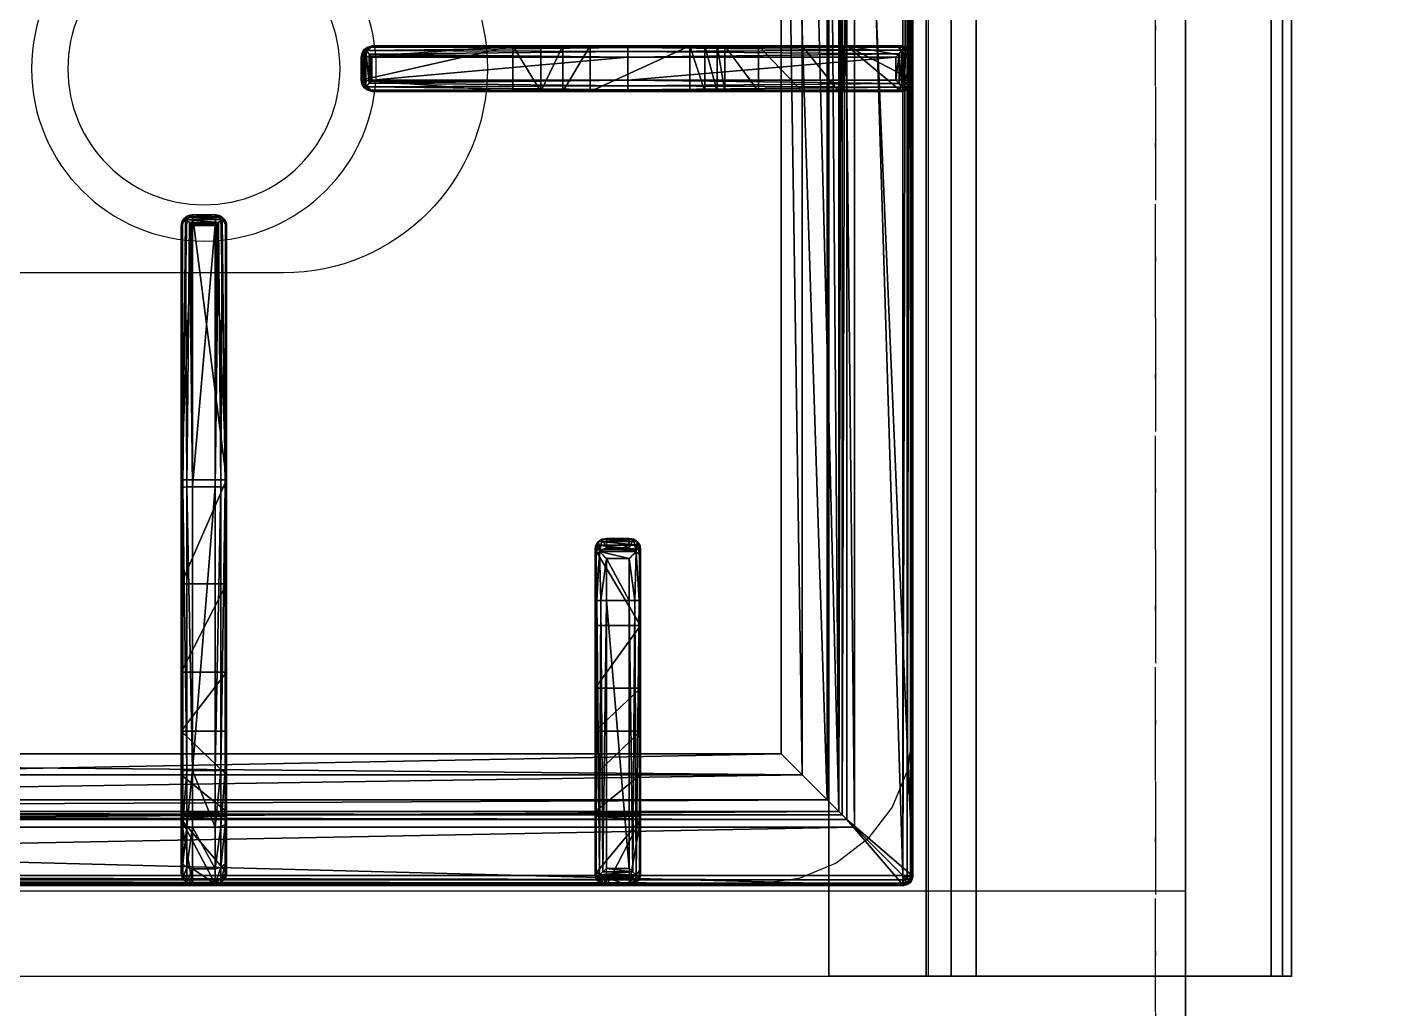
# Model space of a CAD drawing. Header units: millimetres. Extents: x 38967 to 51721, y 49836 to 53207.
# Drawn here: x 41778.26 to 41808.09, y 52496.12 to 52517.76 of the extents above; entities that cross this region are included whole.
import ezdxf

# ---------------------------------------------------------------- set-up
doc = ezdxf.new("R2010")
doc.units = ezdxf.units.MM
doc.header["$LTSCALE"] = 5
doc.linetypes.add('TRATTO-PUNTO', pattern=[1, 0.5, -0.25, 0, -0.25])
for name, color, linetype in [('200-EquipBlack-3d', 250, 'Continuous'), ('200-EquipBorder-2d', 9, 'Continuous'), ('200-EquipID-2d', 7, 'Continuous'), ('200-EquipInternal-2d', 252, 'Continuous'), ('200-EquipSteel-3d', 9, 'Continuous')]:
    doc.layers.add(name, color=color, linetype=linetype)
doc.layers.add('200-InsPoint-3D', color=3, linetype='Continuous', plot=False)

# ---------------------------------------------------------------- blocks, each defined once
blk = doc.blocks.new('ELECTROLUX-MC7-BODY1200X250')
at = {"layer": '200-EquipBorder-2d'}
for p, q in [((0, 0), (1200, 0)), ((0, -655), (0, 0))]:
    blk.add_line(p, q, dxfattribs=at)
at = {"layer": '200-EquipInternal-2d'}
blk.add_line((0, -80), (1200, -80), dxfattribs=at)
at = {"layer": '200-EquipSteel-3d'}
for points, invisible_edges in [([(0, -0.34, 912.22), (0, 0, 910.5), (1200, 0, 910.5), (1200, -0.34, 912.22)], 8), ([(0, 0, 902.7), (0, -0.13, 901.81), (1200, -0.13, 901.81), (1200, 0, 902.7)], 2), ([(0, -0.13, 901.81), (0, -0.54, 901.01), (1200, -0.54, 901.01), (1200, -0.13, 901.81)], 10), ([(0, -1.32, 913.68), (0, -0.34, 912.22), (1200, -0.34, 912.22), (1200, -1.32, 913.68)], 10), ([(0, -0.54, 901.01), (0, -1.19, 900.39), (1200, -1.19, 900.39), (1200, -0.54, 901.01)], 10), ([(0, -1.19, 900.39), (0, -2, 900), (1200, -2, 900), (1200, -1.19, 900.39)], 8), ([(0, -2.78, 914.66), (0, -1.32, 913.68), (1200, -1.32, 913.68), (1200, -2.78, 914.66)], 10), ([(0, -655, 650), (0, -655, 900), (0, -2, 900), (0, -102, 724)], 12), ([(0, -2, 900), (0, -2, 724), (0, -102, 724)], 8), ([(0, -4.5, 915), (0, -2.78, 914.66), (1200, -2.78, 914.66), (1200, -4.5, 915)], 2), ([(0, -71.6, 914.58), (0, -69.5, 915), (1200, -69.5, 915), (1200, -71.6, 914.58)], 8), ([(0, -73.39, 913.39), (0, -71.6, 914.58), (1200, -71.6, 914.58), (1200, -73.39, 913.39)], 10), ([(0, -74.58, 911.6), (0, -73.39, 913.39), (1200, -73.39, 913.39), (1200, -74.58, 911.6)], 10), ([(0, -75, 909.5), (0, -74.58, 911.6), (1200, -74.58, 911.6), (1200, -75, 909.5)], 2), ([(0, -75.45, 903.59), (0, -75, 905.7), (1200, -75, 905.7), (1200, -75.45, 903.59)], 8), ([(0, -76.64, 901.78), (0, -75.45, 903.59), (1200, -75.45, 903.59), (1200, -76.64, 901.78)], 10), ([(0, -78.4, 900.53), (0, -76.64, 901.78), (1200, -76.64, 901.78), (1200, -78.4, 900.53)], 10), ([(0, -80.5, 900), (0, -78.4, 900.53), (1200, -78.4, 900.53), (1200, -80.5, 900)], 2), ([(0, -102, 724), (0, -655, 650), (0, -102, 650)], 1)]:
    blk.add_3dface(points, dxfattribs=dict(at, invisible_edges=invisible_edges))
for points in [[(0, 0, 910.5), (0, 0, 902.7), (1200, 0, 902.7), (1200, 0, 910.5)], [(0, -2, 724), (0, -2, 900), (1200, -2, 900), (1200, -2, 724)], [(0, -102, 724), (0, -2, 724), (1200, -2, 724), (1200, -102, 724)], [(0, -69.5, 915), (0, -4.5, 915), (1200, -4.5, 915), (1200, -69.5, 915)], [(0, -75, 905.7), (0, -75, 909.5), (1200, -75, 909.5), (1200, -75, 905.7)], [(0, -655, 650), (0, -102, 650), (1200, -102, 650), (1200, -655, 650)], [(0, -102, 650), (1200, -102, 650), (1200, -102, 724), (0, -102, 724)]]:
    blk.add_3dface(points, dxfattribs=at)
at = {"layer": '200-InsPoint-3D'}
blk.add_point((0, 0), dxfattribs=at)
blk = doc.blocks.new('ELECTROLUX-MC-BURNER6')
at = {"layer": '200-EquipInternal-2d'}
for radius in [38, 30]:
    blk.add_circle((0, 0), radius, dxfattribs=at)
blk = doc.blocks.new('ELECTROLUX-MC7-TOPFYERBRURNERS6')
at = {"layer": '200-EquipInternal-2d'}
for p, q in [((378, -83.5), (22, -83.5)), ((197.5, -83.5), (202.5, -83.5)), ((197.5, -83.5), (202.5, -83.5)), ((20, -651.5), (20, -85.5)), ((195, -146.26), (195, -85.97)), ((197.5, -85.5), (202.5, -85.5)), ((197.5, -85.5), (197.5, -146.31)), ((202.5, -146.31), (202.5, -85.5)), ((205, -85.97), (205, -146.26)), ((20, -151), (20, -146)), ((20, -151), (20, -146)), ((22, -151), (22, -146)), ((82.81, -146), (22, -146)), ((22.47, -143.5), (82.76, -143.5)), ((82.76, -143.5), (91.91, -143.5)), ((82.81, -151), (82.81, -146)), ((92.02, -146), (82.81, -146)), ((94.04, -143.5), (91.91, -143.5)), ((92.02, -146), (92.02, -151)), ((94.37, -146), (96.48, -146)), ((94.37, -151), (94.37, -146)), ((96.48, -146), (96.48, -151)), ((195, -202.14), (195, -146.26)), ((197.5, -146.31), (202.5, -146.31)), ((197.5, -146.31), (197.5, -202.71)), ((202.5, -202.71), (202.5, -146.31)), ((205, -146.26), (205, -202.14)), ((22, -151), (82.81, -151)), ((82.81, -151), (92.02, -151)), ((96.48, -151), (94.37, -151)), ((82.76, -153.5), (22.47, -153.5)), ((91.91, -153.5), (82.76, -153.5)), ((91.91, -153.5), (94.04, -153.5)), ((195, -202.56), (195, -202.14)), ((197.5, -202.71), (202.5, -202.71)), ((205, -202.14), (205, -202.56)), ((197.5, -204.61), (202.5, -204.61)), ((197.5, -204.61), (197.5, -205.06)), ((197.5, -205.06), (202.5, -205.06)), ((202.5, -205.06), (202.5, -204.61)), ((45.31, -234.75), (22.81, -234.75)), ((45.31, -237.25), (45.31, -234.75)), ((107.76, -234.75), (45.31, -234.75)), ((164.89, -234.75), (107.76, -234.75)), ((165.31, -234.75), (164.89, -234.75)), ((20.31, -237.25), (20.31, -242.25)), ((20.31, -237.25), (45.31, -237.25)), ((45.31, -237.25), (45.31, -242.25)), ((45.31, -237.25), (107.81, -237.25)), ((107.81, -237.25), (107.81, -242.25)), ((107.81, -237.25), (165.46, -237.25)), ((165.46, -237.25), (165.46, -242.25)), ((167.27, -236.66), (167.27, -242.84)), ((167.36, -237.25), (167.36, -242.25)), ((167.36, -237.25), (167.81, -237.25)), ((167.81, -237.25), (167.81, -242.25)), ((45.31, -242.25), (20.31, -242.25)), ((45.31, -244.75), (45.31, -242.25)), ((107.81, -242.25), (45.31, -242.25)), ((165.46, -242.25), (107.81, -242.25)), ((167.81, -242.25), (167.36, -242.25)), ((22.81, -244.75), (45.31, -244.75)), ((45.31, -244.75), (107.76, -244.75)), ((107.76, -244.75), (164.89, -244.75)), ((164.89, -244.75), (165.31, -244.75))]:
    blk.add_line(p, q, dxfattribs=at)
blk.add_lwpolyline([(48.98, -112.48), (351.02, -112.48), (351.02, -624.52), (48.98, -624.52)], close=True, dxfattribs=at)
blk.add_lwpolyline([(245, -353.5), (245, -222.25, 1), (155, -222.25), (155, -353.5)], format="xyb", dxfattribs=at)
for centre, radius, start, end in [((22, -85.5), 2, 90, 180), ((22.81, -237.25), 2.5, 90, 180), ((22.81, -242.25), 2.5, 180, 270)]:
    blk.add_arc(centre, radius, start, end, dxfattribs=at)
for centre, major_axis, ratio, start_param, end_param in [((197.5, -85.97), (-2.5, 0), 0.948965, -0.895145, 0), ((202.5, -85.97), (2.5, 0), 0.948965, 0, 0.895145), ((22.47, -146), (0, 2.5), 0.948965, 0, 0.895145), ((82.76, -146), (0, 2.5), 0.02182, 4.712389, 6.283185), ((91.91, -146), (0, 2.5), 0.84544, -0.894481, 0), ((91.91, -146), (2.5, 2.5), 0.02182, 4.734206, 5.410521), ((91.91, -146), (-1.92, 1.92), 0.8391, 4.014257, 4.690572), ((197.5, -146.26), (-2.5, 0), 0.02182, 0, 1.570796), ((202.5, -146.26), (2.5, 0), 0.02182, 4.712389, 6.283185), ((82.76, -151), (0, 2.5), 0.02182, 3.141593, 4.712389), ((91.91, -151), (-2.5, 2.5), 0.02182, 4.014257, 4.690572), ((91.91, -151), (1.92, 1.92), 0.8391, 4.734206, 5.410521), ((22.47, -151), (0, 2.5), 0.948965, 2.246448, 3.141593), ((91.91, -151), (0, 2.5), 0.84544, 3.141593, 4.036074), ((197.5, -202.14), (-2.5, 0), 0.951091, 0, 0.914364), ((197.5, -202.56), (0, 2.5), 0.99863, 1.570796, 3.141593), ((202.5, -202.56), (0, 2.5), 0.99863, 3.141593, 4.712389), ((202.5, -202.14), (2.5, 0), 0.951091, -0.914364, 0), ((107.76, -237.25), (0, 2.5), 0.02182, -1.570796, 0), ((164.89, -237.25), (0, 2.5), 0.951091, -0.914364, 0), ((165.31, -237.25), (2.5, 0), 0.99863, 0, 1.570796), ((163.89, -237.25), (-3.47, 0), 0.720185, 3.141593, 3.380139), ((107.76, -242.25), (0, 2.5), 0.02182, 3.141593, 4.712389), ((164.89, -242.25), (0, 2.5), 0.951091, 3.141593, 4.055957), ((165.31, -242.25), (2.5, 0), 0.99863, 4.712389, 6.283185), ((163.89, -242.25), (3.47, 0), 0.720185, -0.238546, 0)]:
    blk.add_ellipse(centre, major_axis=major_axis, ratio=ratio, start_param=start_param, end_param=end_param, dxfattribs=at)
for points, knots in [([(197.5, -83.5), (197.36, -83.51), (197.21, -83.53), (196.91, -83.59), (196.75, -83.64), (196.37, -83.81), (196.14, -83.95), (195.94, -84.12)], [0, 0, 0, 0, 0.576945, 0.576945, 1.153889, 1.153889, 2.068716, 2.068716, 2.068716, 2.068716]), ([(204.06, -84.12), (203.86, -83.95), (203.63, -83.81), (203.25, -83.64), (203.09, -83.59), (202.79, -83.53), (202.64, -83.51), (202.5, -83.5)], [11.861002, 11.861002, 11.861002, 11.861002, 12.775829, 12.775829, 13.352773, 13.352773, 13.929718, 13.929718, 13.929718, 13.929718]), ([(195.94, -84.12), (196.14, -84.29), (196.37, -84.49), (196.75, -84.83), (196.91, -84.97), (197.21, -85.24), (197.36, -85.37), (197.5, -85.5)], [11.858599, 11.858599, 11.858599, 11.858599, 12.773425, 12.773425, 13.35037, 13.35037, 13.927314, 13.927314, 13.927314, 13.927314]), ([(202.5, -85.5), (202.64, -85.37), (202.79, -85.24), (203.09, -84.97), (203.25, -84.83), (203.63, -84.49), (203.86, -84.29), (204.06, -84.12)], [0, 0, 0, 0, 0.576945, 0.576945, 1.153889, 1.153889, 2.068716, 2.068716, 2.068716, 2.068716]), ([(20.62, -144.44), (20.45, -144.64), (20.31, -144.87), (20.14, -145.25), (20.09, -145.41), (20.03, -145.71), (20.01, -145.86), (20, -146)], [11.858599, 11.858599, 11.858599, 11.858599, 12.773425, 12.773425, 13.35037, 13.35037, 13.927314, 13.927314, 13.927314, 13.927314]), ([(22, -146), (21.87, -145.86), (21.74, -145.71), (21.47, -145.41), (21.33, -145.25), (20.99, -144.87), (20.79, -144.64), (20.62, -144.44)], [0, 0, 0, 0, 0.576945, 0.576945, 1.153889, 1.153889, 2.068716, 2.068716, 2.068716, 2.068716]), ([(96.48, -146), (96.48, -145.84), (96.46, -145.68), (96.4, -145.36), (96.35, -145.2), (96.23, -144.89), (96.15, -144.74), (95.97, -144.47), (95.87, -144.34), (95.65, -144.12), (95.53, -144.02), (95.26, -143.83), (95.12, -143.75), (94.82, -143.63), (94.66, -143.58), (94.35, -143.51), (94.19, -143.5), (94.04, -143.5)], [15.096253, 15.096253, 15.096253, 15.096253, 15.567018, 15.567018, 16.037783, 16.037783, 16.508548, 16.508548, 16.979314, 16.979314, 17.45135, 17.45135, 17.923386, 17.923386, 18.395422, 18.395422, 18.867458, 18.867458, 18.867458, 18.867458]), ([(20, -151), (20.01, -151.14), (20.03, -151.29), (20.09, -151.59), (20.14, -151.75), (20.31, -152.13), (20.45, -152.36), (20.62, -152.56)], [0, 0, 0, 0, 0.576945, 0.576945, 1.153889, 1.153889, 2.068716, 2.068716, 2.068716, 2.068716]), ([(20.62, -152.56), (20.79, -152.36), (20.99, -152.13), (21.33, -151.75), (21.47, -151.59), (21.74, -151.29), (21.87, -151.14), (22, -151)], [11.858599, 11.858599, 11.858599, 11.858599, 12.773425, 12.773425, 13.35037, 13.35037, 13.927314, 13.927314, 13.927314, 13.927314]), ([(94.04, -153.5), (94.19, -153.5), (94.35, -153.49), (94.66, -153.42), (94.82, -153.37), (95.12, -153.25), (95.26, -153.17), (95.53, -152.98), (95.65, -152.88), (95.87, -152.66), (95.97, -152.53), (96.15, -152.26), (96.23, -152.11), (96.35, -151.8), (96.4, -151.64), (96.46, -151.32), (96.48, -151.16), (96.48, -151)], [3.776921, 3.776921, 3.776921, 3.776921, 4.248957, 4.248957, 4.720993, 4.720993, 5.193029, 5.193029, 5.665065, 5.665065, 6.135831, 6.135831, 6.606596, 6.606596, 7.077361, 7.077361, 7.548126, 7.548126, 7.548126, 7.548126]), ([(197.5, -202.71), (197.5, -202.71), (197.5, -202.71), (197.5, -202.71), (197.5, -202.71), (197.5, -202.71), (197.5, -202.71), (197.49, -202.71), (197.49, -202.71), (197.49, -202.71), (197.49, -202.72), (197.48, -202.72), (197.48, -202.73), (197.46, -202.74), (197.45, -202.75), (197.43, -202.77), (197.41, -202.79), (197.34, -202.84), (197.3, -202.88), (197.16, -203.01), (197.06, -203.1), (196.85, -203.28), (196.74, -203.38), (196.52, -203.57), (196.41, -203.66), (196.19, -203.84), (196.08, -203.94), (195.97, -204.03)], [8.18747, 8.18747, 8.18747, 8.18747, 8.189233, 8.189233, 8.190997, 8.190997, 8.194524, 8.194524, 8.201577, 8.201577, 8.215685, 8.215685, 8.2439, 8.2439, 8.300331, 8.300331, 8.413192, 8.413192, 8.638915, 8.638915, 9.09036, 9.09036, 9.541804, 9.541804, 9.993249, 9.993249, 10.456684, 10.456684, 10.456684, 10.456684]), ([(204.03, -204.03), (203.92, -203.94), (203.81, -203.84), (203.59, -203.66), (203.48, -203.57), (203.26, -203.38), (203.15, -203.28), (202.94, -203.1), (202.84, -203.01), (202.7, -202.88), (202.66, -202.84), (202.59, -202.79), (202.57, -202.77), (202.55, -202.75), (202.54, -202.74), (202.52, -202.73), (202.52, -202.72), (202.51, -202.72), (202.51, -202.71), (202.51, -202.71), (202.51, -202.71), (202.5, -202.71), (202.5, -202.71), (202.5, -202.71), (202.5, -202.71), (202.5, -202.71), (202.5, -202.71), (202.5, -202.71)], [5.917739, 5.917739, 5.917739, 5.917739, 6.381174, 6.381174, 6.832619, 6.832619, 7.284064, 7.284064, 7.735508, 7.735508, 7.961231, 7.961231, 8.074092, 8.074092, 8.130523, 8.130523, 8.158738, 8.158738, 8.172846, 8.172846, 8.179899, 8.179899, 8.183426, 8.183426, 8.18519, 8.18519, 8.186953, 8.186953, 8.186953, 8.186953]), ([(195.97, -204.03), (196.07, -204.1), (196.16, -204.17), (196.39, -204.31), (196.53, -204.38), (196.95, -204.54), (197.23, -204.6), (197.5, -204.61)], [11.918829, 11.918829, 11.918829, 11.918829, 12.327491, 12.327491, 12.861567, 12.861567, 13.929718, 13.929718, 13.929718, 13.929718]), ([(202.5, -204.61), (202.77, -204.6), (203.05, -204.54), (203.47, -204.38), (203.61, -204.31), (203.84, -204.17), (203.93, -204.1), (204.03, -204.03)], [0, 0, 0, 0, 1.068151, 1.068151, 1.602227, 1.602227, 2.010889, 2.010889, 2.010889, 2.010889]), ([(165.46, -237.25), (165.46, -237.25), (165.46, -237.25), (165.46, -237.25), (165.46, -237.25), (165.46, -237.25), (165.46, -237.25), (165.46, -237.24), (165.46, -237.24), (165.46, -237.24), (165.47, -237.24), (165.47, -237.23), (165.47, -237.23), (165.49, -237.21), (165.5, -237.2), (165.52, -237.18), (165.54, -237.16), (165.59, -237.09), (165.63, -237.05), (165.75, -236.91), (165.85, -236.81), (166.03, -236.6), (166.13, -236.49), (166.32, -236.27), (166.41, -236.16), (166.59, -235.94), (166.69, -235.83), (166.78, -235.72)], [8.18857, 8.18857, 8.18857, 8.18857, 8.190334, 8.190334, 8.192098, 8.192098, 8.195626, 8.195626, 8.202682, 8.202682, 8.216794, 8.216794, 8.245018, 8.245018, 8.301466, 8.301466, 8.414361, 8.414361, 8.640152, 8.640152, 9.091733, 9.091733, 9.543315, 9.543315, 9.994896, 9.994896, 10.458359, 10.458359, 10.458359, 10.458359]), ([(166.78, -235.72), (166.93, -235.92), (167.06, -236.13), (167.2, -236.45), (167.24, -236.56), (167.27, -236.66)], [11.917214, 11.917214, 11.917214, 11.917214, 12.775852, 12.775852, 13.165698, 13.165698, 13.165698, 13.165698]), ([(166.78, -243.78), (166.69, -243.67), (166.59, -243.56), (166.41, -243.34), (166.32, -243.23), (166.13, -243.01), (166.03, -242.9), (165.85, -242.69), (165.75, -242.59), (165.63, -242.45), (165.59, -242.4), (165.54, -242.34), (165.52, -242.32), (165.5, -242.3), (165.49, -242.29), (165.47, -242.27), (165.47, -242.27), (165.47, -242.26), (165.46, -242.26), (165.46, -242.26), (165.46, -242.26), (165.46, -242.25), (165.46, -242.25), (165.46, -242.25), (165.46, -242.25), (165.46, -242.25), (165.46, -242.25), (165.46, -242.25)], [5.918265, 5.918265, 5.918265, 5.918265, 6.381728, 6.381728, 6.833309, 6.833309, 7.284891, 7.284891, 7.736472, 7.736472, 7.962263, 7.962263, 8.075158, 8.075158, 8.131606, 8.131606, 8.15983, 8.15983, 8.173942, 8.173942, 8.180998, 8.180998, 8.184526, 8.184526, 8.18629, 8.18629, 8.188054, 8.188054, 8.188054, 8.188054]), ([(167.27, -242.84), (167.24, -242.94), (167.2, -243.04), (167.06, -243.37), (166.93, -243.58), (166.78, -243.78)], [0.764042, 0.764042, 0.764042, 0.764042, 1.153889, 1.153889, 2.012527, 2.012527, 2.012527, 2.012527])]:
    blk.add_open_spline(points, degree=3, knots=knots, dxfattribs=at)
at = {"layer": '200-EquipSteel-3d'}
for points, invisible_edges in [([(54.11, -83.5, 900), (45.37, -84.65, 900), (0, -80.5, 900)], 10), ([(45.37, -84.65, 900), (37.22, -88.02, 900), (0, -80.5, 900)], 10), ([(37.22, -88.02, 900), (30.23, -93.39, 900), (0, -80.5, 900)], 10), ([(30.23, -93.39, 900), (24.86, -100.38, 900), (0, -80.5, 900)], 10), ([(24.86, -100.38, 900), (21.49, -108.53, 900), (0, -80.5, 900)], 10), ([(21.49, -108.53, 900), (20.34, -117.26, 900), (0, -80.5, 900)], 10), ([(0, -80.5, 900), (20.34, -117.26, 900), (20.34, -619.74, 900), (0, -655, 900)], 5), ([(400, -80.5, 900), (345.89, -83.5, 900), (54.11, -83.5, 900), (0, -80.5, 900)], 5)]:
    blk.add_3dface(points, dxfattribs=dict(at, invisible_edges=invisible_edges))
at = {"layer": '200-EquipBlack-3d'}
mesh = blk.add_polyface(dxfattribs=at)
corners = [(379.78, -85.71, 904.1), (380, -85.5, 900), (379.52, -84.72, 904.14), (379.73, -84.5, 900), (378, -83.5, 900), (378.78, -83.98, 904.14), (379, -83.77, 900), (377.79, -83.72, 904.1), (379.48, -85.71, 905.06), (379.29, -84.85, 905), (378.65, -85.21, 905.73), (378.76, -85.71, 905.75), (378.65, -84.21, 905), (377.79, -84.02, 905.06), (378.29, -84.85, 905.73), (377.79, -84.74, 905.75), (377.79, -85.71, 906), (22.21, -85.71, 906), (22.21, -84.74, 905.75), (22.21, -84.02, 905.06), (22.21, -83.72, 904.1), (22, -83.5, 900), (365.45, -638.95, 900), (22, -653.5, 900), (34.55, -638.95, 900), (365.45, -98.05, 900), (380, -651.5, 900), (34.55, -98.05, 900), (20, -85.5, 900), (21, -83.77, 900), (379.73, -652.5, 900), (379, -653.23, 900), (378, -653.5, 900), (20, -651.5, 900), (20.27, -652.5, 900), (21, -653.23, 900), (20.27, -84.5, 900), (21.22, -83.98, 904.14), (20.48, -84.72, 904.14), (20.22, -85.71, 904.1), (21.35, -84.21, 905), (21.71, -84.85, 905.73), (20.71, -84.85, 905), (20.52, -85.71, 905.06), (21.35, -85.21, 905.73), (21.24, -85.71, 905.75), (22.21, -651.29, 906), (21.24, -651.29, 905.75), (20.52, -651.29, 905.06), (20.22, -651.29, 904.1), (20.48, -652.28, 904.14), (21.22, -653.02, 904.14), (22.21, -653.28, 904.1), (20.71, -652.15, 905), (21.35, -651.79, 905.73), (21.35, -652.79, 905), (22.21, -652.98, 905.06), (21.71, -652.15, 905.73), (22.21, -652.26, 905.75), (35.55, -637.95, 899.73), (35.55, -99.05, 899.73), (36.28, -99.78, 899), (36.28, -637.22, 899), (38.88, -634.62, 902.5), (38.88, -102.38, 902.5), (36.31, -637.19, 905.06), (36.31, -99.81, 905.06), (32.81, -96.31, 906), (32.81, -640.69, 906), (48.98, -624.52, 885), (48.98, -112.48, 885), (44.36, -107.86, 885), (44.36, -629.14, 885), (377.79, -653.28, 904.1), (377.79, -652.98, 905.06), (377.79, -651.29, 906), (377.79, -652.26, 905.75), (363.72, -637.22, 899), (364.45, -637.95, 899.73), (364.45, -99.05, 899.73), (363.72, -99.78, 899), (367.19, -640.69, 906), (367.19, -96.31, 906), (378.78, -653.02, 904.14), (379.52, -652.28, 904.14), (379.78, -651.29, 904.1), (378.65, -652.79, 905), (378.29, -652.15, 905.73), (379.29, -652.15, 905), (379.48, -651.29, 905.06), (378.65, -651.79, 905.73), (378.76, -651.29, 905.75), (361.12, -634.62, 902.5), (351.02, -624.52, 885), (363.69, -637.19, 905.06), (355.64, -629.14, 885), (355.64, -107.86, 885), (351.02, -112.48, 885), (361.12, -102.38, 902.5), (363.69, -99.81, 905.06)]
mesh.append_faces([[corners[k] for k in face] for face in [(16, 10, 14), (17, 41, 44), (46, 54, 57), (75, 87, 90)]])
mesh.append_faces([[corners[k] for k in face] for face in [(4, 5, 6), (8, 10, 11), (16, 11, 10), (15, 16, 14), (7, 19, 13), (13, 18, 15), (28, 38, 36), (19, 41, 18), (17, 18, 41), (45, 17, 44), (39, 48, 43), (43, 47, 45), (23, 51, 35), (48, 54, 47), (46, 47, 54), (58, 46, 57), (52, 74, 56), (76, 56, 74), (26, 84, 30), (74, 87, 76), (85, 88, 84), (88, 87, 86), (75, 76, 87), (91, 75, 90), (85, 8, 89), (11, 89, 8)]], dxfattribs={"vtx0": -1})
mesh.append_faces([[corners[k] for k in face] for face in [(16, 15, 17), (22, 23, 24), (25, 26, 22), (27, 21, 25), (21, 28, 29), (6, 1, 4), (4, 25, 21), (24, 28, 27), (35, 33, 23), (26, 25, 1), (23, 22, 32), (17, 45, 46), (75, 81, 46), (81, 16, 82), (46, 67, 17), (17, 82, 16), (93, 72, 69), (72, 93, 95), (70, 71, 97), (97, 95, 93)]], dxfattribs={"vtx0": -1, "vtx1": -1})
mesh.append_faces([[corners[k] for k in face] for face in [(21, 27, 28), (4, 1, 25), (26, 32, 22), (24, 23, 33)]], dxfattribs={"vtx0": -1, "vtx1": -1, "vtx2": -1})
mesh.append_faces([[corners[k] for k in face] for face in [(17, 15, 18), (24, 33, 28), (46, 45, 47), (75, 58, 76), (16, 91, 11)]], dxfattribs={"vtx0": -1, "vtx2": -1})
mesh.append_faces([[corners[k] for k in face] for face in [(0, 1, 2), (5, 2, 6), (8, 0, 9), (5, 12, 2), (5, 7, 12), (12, 13, 14), (12, 14, 9), (2, 9, 0), (10, 9, 14), (19, 18, 13), (4, 21, 7), (30, 31, 26), (34, 33, 35), (20, 21, 37), (38, 37, 36), (19, 20, 40), (38, 42, 37), (38, 39, 42), (42, 43, 44), (42, 44, 40), (37, 40, 20), (41, 40, 44), (48, 47, 43), (28, 33, 39), (49, 33, 50), (51, 50, 35), (48, 49, 53), (51, 55, 50), (51, 52, 55), (55, 56, 57), (55, 57, 53), (50, 53, 49), (54, 53, 57), (24, 27, 59), (61, 62, 60), (63, 64, 65), (67, 68, 66), (69, 70, 63), (61, 71, 62), (73, 74, 52), (58, 56, 76), (32, 73, 23), (62, 77, 59), (22, 24, 78), (27, 25, 60), (80, 61, 79), (73, 32, 83), (84, 83, 30), (74, 73, 86), (88, 89, 90), (88, 86, 84), (83, 84, 86), (92, 93, 63), (68, 81, 65), (92, 63, 94), (72, 95, 62), (95, 96, 77), (98, 97, 92), (81, 82, 94), (98, 92, 99), (77, 80, 78), (25, 22, 79), (0, 8, 85), (91, 89, 11), (80, 96, 61), (70, 97, 64), (64, 98, 66), (82, 67, 99), (1, 0, 26)]], dxfattribs={"vtx1": -1})
mesh.append_faces([[corners[k] for k in face] for face in [(31, 32, 26), (75, 46, 58), (75, 16, 81), (81, 68, 46), (68, 67, 46), (67, 82, 17), (70, 69, 71), (72, 71, 69), (71, 96, 97), (96, 95, 97), (16, 75, 91)]], dxfattribs={"vtx1": -1, "vtx2": -1})
mesh.append_faces([[corners[k] for k in face] for face in [(1, 3, 2), (4, 7, 5), (2, 3, 6), (8, 9, 10), (7, 13, 12), (12, 9, 2), (13, 15, 14), (7, 20, 19), (21, 20, 7), (6, 3, 1), (28, 36, 29), (21, 29, 37), (28, 39, 38), (37, 29, 36), (19, 40, 41), (39, 43, 42), (42, 40, 37), (43, 45, 44), (39, 49, 48), (33, 49, 39), (33, 34, 50), (23, 52, 51), (50, 34, 35), (48, 53, 54), (52, 56, 55), (55, 53, 50), (56, 58, 57), (27, 60, 59), (62, 59, 60), (64, 66, 65), (68, 65, 66), (70, 64, 63), (71, 72, 62), (73, 52, 23), (77, 78, 59), (24, 59, 78), (25, 79, 60), (61, 60, 79), (32, 31, 83), (26, 85, 84), (83, 31, 30), (74, 86, 87), (73, 83, 86), (85, 89, 88), (88, 90, 87), (89, 91, 90), (93, 69, 63), (81, 94, 65), (63, 65, 94), (95, 77, 62), (96, 80, 77), (97, 93, 92), (82, 99, 94), (92, 94, 99), (80, 79, 78), (22, 78, 79), (96, 71, 61), (97, 98, 64), (98, 99, 66), (67, 66, 99), (0, 85, 26)]], dxfattribs={"vtx2": -1})
mesh = blk.add_polyface(dxfattribs=at)
corners = [(195, -124.88, 908.5), (195, -117.48, 885), (205, -124.88, 908.5), (205, -117.48, 885), (195, -132.65, 915.27), (205, -132.65, 915.27), (195, -154.61, 919.15), (205, -154.61, 919.15), (195, -129.29, 914.02), (205, -129.29, 914.02), (205, -126.58, 911.67), (195, -126.58, 911.67), (205, -99.78, 899), (205, -107.86, 885), (205, -99.33, 899.53), (205, -98.73, 899.88), (205, -98.05, 900), (205, -86, 900), (205, -146.26, 932.5), (205, -87.71, 932.5), (205, -202.14, 930.01), (205, -171.65, 922), (205, -202.56, 922), (205, -165.46, 921.68), (205, -160.6, 920.73), (197.5, -85.23, 933.1), (197.5, -83.5, 900), (196.7, -85.4, 933.81), (195.33, -84.75, 900), (195.94, -85.86, 934.45), (196.25, -83.84, 900), (195.25, -86.68, 933.58), (195, -87.71, 932.5), (195, -86, 900), (202.5, -83.5, 900), (202.5, -85.23, 933.1), (195, -98.05, 900), (203.75, -83.84, 900), (204.67, -84.75, 900), (195, -107.86, 885), (195, -99.78, 899), (195, -146.26, 932.5), (195, -160.6, 920.73), (195, -165.46, 921.68), (195, -202.56, 922), (195, -202.14, 930.01), (195, -171.65, 922), (195, -98.73, 899.88), (195, -99.33, 899.53), (197.5, -204.61, 930.59), (196.72, -204.45, 931.28), (197.5, -205.06, 922), (196.25, -204.73, 922), (195.26, -203.19, 931.06), (195.33, -203.81, 922), (195.97, -204.03, 931.91), (195.33, -146.29, 933.75), (196.79, -203.33, 932.35), (196.25, -146.31, 934.67), (197.5, -146.31, 935), (197.18, -202.99, 932.45), (197.35, -202.84, 932.47), (197.43, -202.77, 932.48), (197.47, -202.73, 932.48), (197.5, -202.71, 932.48), (202.5, -205.06, 922), (204.67, -203.81, 922), (203.75, -204.73, 922), (196.7, -86.52, 934.87), (197.5, -87.23, 935), (203.28, -204.45, 931.28), (202.5, -204.61, 930.59), (204.03, -204.03, 931.91), (203.21, -203.33, 932.35), (202.65, -202.84, 932.47), (202.82, -202.99, 932.45), (202.53, -202.73, 932.48), (202.57, -202.77, 932.48), (202.5, -202.71, 932.48), (202.5, -146.31, 935), (202.5, -87.23, 935), (204.06, -85.86, 934.45), (203.3, -86.52, 934.87), (203.3, -85.4, 933.81), (204.75, -86.68, 933.58), (204.67, -146.29, 933.75), (203.75, -146.31, 934.67), (204.74, -203.19, 931.06)]
mesh.append_faces([[corners[k] for k in face] for face in [(25, 26, 27), (28, 29, 30), (29, 28, 31), (29, 27, 30), (27, 26, 30), (49, 50, 51), (51, 50, 52), (53, 54, 55), (54, 52, 55), (55, 52, 50), (57, 58, 55), (55, 56, 53), (31, 56, 29), (29, 58, 68), (69, 68, 59), (35, 83, 34), (34, 83, 37), (84, 38, 81), (38, 37, 81), (81, 37, 83), (82, 86, 81), (80, 79, 82), (81, 85, 84), (71, 65, 70), (66, 72, 67), (72, 66, 87), (72, 70, 67), (70, 65, 67), (87, 85, 72), (72, 86, 73)]])
mesh.append_faces([[corners[k] for k in face] for face in [(5, 8, 9), (0, 10, 11), (11, 9, 8), (33, 31, 28), (33, 16, 36), (58, 56, 55), (56, 58, 29), (79, 86, 82), (86, 85, 81), (22, 87, 66), (85, 86, 72), (21, 43, 23)]], dxfattribs={"vtx0": -1})
mesh.append_faces([[corners[k] for k in face] for face in [(3, 12, 2), (2, 16, 10), (18, 5, 19), (20, 21, 18), (37, 17, 34), (34, 16, 26), (11, 36, 0), (8, 32, 11), (32, 4, 41), (0, 40, 1), (52, 44, 51), (51, 21, 65), (22, 65, 21), (74, 61, 75), (6, 7, 42)]], dxfattribs={"vtx0": -1, "vtx1": -1})
mesh.append_faces([[corners[k] for k in face] for face in [(33, 26, 16), (61, 62, 59), (62, 63, 59), (63, 64, 59), (46, 21, 51), (61, 74, 62), (76, 63, 77), (78, 64, 76), (64, 63, 76), (63, 62, 77), (77, 62, 74), (59, 64, 79), (64, 78, 79), (78, 76, 79), (76, 77, 79), (77, 74, 79)]], dxfattribs={"vtx0": -1, "vtx1": -1, "vtx2": -1})
mesh.append_faces([[corners[k] for k in face] for face in [(10, 17, 19), (41, 43, 46), (41, 53, 56), (41, 56, 31), (59, 79, 80), (18, 84, 85), (18, 85, 87), (79, 73, 86)]], dxfattribs={"vtx0": -1, "vtx2": -1})
mesh.append_faces([[corners[k] for k in face] for face in [(0, 1, 2), (4, 5, 6), (4, 8, 5), (10, 9, 11), (32, 31, 33), (26, 25, 34), (28, 30, 33), (39, 1, 40), (44, 45, 46), (53, 45, 54), (45, 53, 41), (60, 61, 59), (66, 67, 22), (32, 41, 31), (50, 70, 55), (50, 49, 70), (55, 72, 57), (60, 57, 75), (69, 59, 80), (25, 27, 35), (29, 81, 27), (81, 29, 82), (80, 82, 69), (83, 35, 27), (19, 17, 84), (19, 84, 18), (20, 87, 22), (20, 18, 87), (75, 73, 79), (49, 51, 71), (42, 24, 43), (13, 3, 39), (12, 13, 40), (36, 16, 47), (12, 40, 14), (48, 47, 14)]], dxfattribs={"vtx1": -1})
mesh.append_faces([[corners[k] for k in face] for face in [(5, 7, 6), (12, 14, 2), (14, 15, 2), (15, 16, 2), (16, 17, 10), (21, 23, 18), (23, 24, 18), (24, 7, 18), (7, 5, 18), (5, 9, 19), (9, 10, 19), (30, 26, 33), (17, 16, 34), (8, 4, 32), (4, 6, 41), (6, 42, 41), (42, 43, 41), (45, 41, 46), (32, 33, 11), (33, 36, 11), (36, 47, 0), (47, 48, 0), (48, 40, 0), (58, 57, 59), (44, 46, 51), (67, 65, 22), (46, 43, 21)]], dxfattribs={"vtx1": -1, "vtx2": -1})
mesh.append_faces([[corners[k] for k in face] for face in [(1, 3, 2), (0, 2, 10), (3, 13, 12), (20, 22, 21), (25, 35, 34), (37, 38, 17), (45, 44, 54), (57, 60, 59), (52, 54, 44), (59, 68, 58), (49, 71, 70), (70, 72, 55), (72, 73, 57), (61, 60, 75), (57, 73, 75), (29, 68, 82), (81, 83, 27), (82, 68, 69), (17, 38, 84), (74, 75, 79), (51, 65, 71), (7, 24, 42), (24, 23, 43), (3, 1, 39), (13, 39, 40), (16, 15, 47), (40, 48, 14), (47, 15, 14)]], dxfattribs={"vtx2": -1})
mesh = blk.add_polyface(dxfattribs=at)
corners = [(92.02, -146, 934.6), (93.56, -152.56, 933.98), (93.56, -144.44, 933.98), (92.02, -151, 934.6), (94.37, -151, 932.53), (94.37, -146, 932.53), (96.29, -145.04, 920.55), (96.48, -146, 920.59), (95.76, -144.23, 920.43), (92.82, -143.75, 933.14), (94.04, -143.5, 920), (91.91, -143.5, 932.1), (94.97, -143.69, 920.24), (96.48, -151, 920.59), (96.29, -151.96, 920.55), (92.82, -153.25, 933.14), (95.76, -152.77, 920.43), (94.97, -153.31, 920.24), (94.04, -153.5, 920), (91.91, -153.5, 932.1), (82.76, -143.5, 932.5), (77.27, -143.5, 912.68), (24.21, -143.5, 932.5), (53.98, -143.5, 885), (36.28, -143.5, 899), (63.49, -143.5, 900.63), (44.36, -143.5, 885), (35.83, -143.5, 899.53), (35.23, -143.5, 899.88), (22.5, -143.5, 900), (34.55, -143.5, 900), (77.27, -153.5, 912.68), (53.98, -153.5, 885), (63.49, -153.5, 900.63), (82.76, -153.5, 932.5), (22.5, -153.5, 900), (34.55, -153.5, 900), (24.21, -153.5, 932.5), (35.23, -153.5, 899.88), (35.83, -153.5, 899.53), (44.36, -153.5, 885), (36.28, -153.5, 899), (21.73, -151, 933.1), (20, -151, 900), (21.9, -151.8, 933.81), (21.25, -153.17, 900), (22.36, -152.56, 934.45), (20.34, -152.25, 900), (23.18, -153.25, 933.58), (20, -146, 900), (21.73, -146, 933.1), (20.34, -144.75, 900), (21.25, -143.83, 900), (82.81, -152.25, 934.67), (82.81, -151, 935), (82.79, -153.17, 933.75), (23.02, -151.8, 934.87), (23.73, -151, 935), (82.81, -146, 935), (23.73, -146, 935), (22.36, -144.44, 934.45), (23.02, -145.2, 934.87), (21.9, -145.2, 933.81), (23.18, -143.75, 933.58), (82.79, -143.83, 933.75), (82.81, -144.75, 934.67)]
mesh.append_faces([[corners[k] for k in face] for face in [(5, 6, 2), (5, 7, 6), (6, 8, 2), (13, 4, 14), (16, 14, 1), (1, 14, 4), (42, 43, 44), (45, 46, 47), (46, 45, 48), (46, 44, 47), (44, 43, 47), (1, 55, 15), (48, 55, 46), (46, 53, 56), (57, 56, 54), (50, 62, 49), (49, 62, 51), (63, 52, 60), (52, 51, 60), (60, 51, 62), (61, 65, 60), (59, 58, 61), (60, 64, 63), (9, 64, 2)]])
mesh.append_faces([[corners[k] for k in face] for face in [(0, 1, 2), (15, 16, 1), (16, 15, 17), (19, 17, 15), (32, 25, 33), (35, 48, 45), (35, 30, 36), (3, 53, 1), (53, 55, 1), (55, 53, 46), (58, 65, 61), (65, 64, 60), (64, 65, 2), (65, 0, 2)]], dxfattribs={"vtx0": -1})
mesh.append_faces([[corners[k] for k in face] for face in [(20, 21, 22), (23, 24, 25), (25, 22, 21), (30, 22, 28), (12, 17, 10), (17, 12, 16), (6, 14, 8), (8, 16, 12), (18, 34, 31), (37, 31, 34), (51, 29, 49), (49, 30, 43)]], dxfattribs={"vtx0": -1, "vtx1": -1})
mesh.append_faces([[corners[k] for k in face] for face in [(25, 28, 22), (37, 38, 33), (35, 43, 30)]], dxfattribs={"vtx0": -1, "vtx1": -1, "vtx2": -1})
mesh.append_faces([[corners[k] for k in face] for face in [(37, 33, 31), (33, 39, 41), (34, 15, 55), (34, 55, 48), (58, 54, 3), (54, 58, 59), (20, 63, 64), (20, 64, 9)]], dxfattribs={"vtx0": -1, "vtx2": -1})
mesh.append_faces([[corners[k] for k in face] for face in [(1, 4, 2), (2, 8, 9), (10, 11, 12), (12, 9, 8), (4, 13, 5), (18, 17, 19), (11, 10, 20), (29, 22, 30), (7, 13, 6), (10, 18, 21), (25, 21, 33), (19, 34, 18), (35, 36, 37), (40, 32, 41), (37, 48, 35), (43, 42, 49), (45, 47, 35), (19, 15, 34), (37, 34, 48), (0, 58, 3), (57, 54, 59), (42, 44, 50), (46, 60, 44), (60, 46, 61), (59, 61, 57), (62, 50, 44), (22, 29, 63), (22, 63, 20), (11, 20, 9), (26, 23, 40), (24, 26, 41), (36, 30, 38), (24, 41, 27), (39, 38, 27)]], dxfattribs={"vtx1": -1})
mesh.append_faces([[corners[k] for k in face] for face in [(10, 21, 20), (24, 27, 25), (27, 28, 25), (13, 14, 6), (14, 16, 8), (36, 38, 37), (38, 39, 33), (32, 33, 41), (47, 43, 35), (29, 30, 49), (3, 54, 53), (58, 0, 65)]], dxfattribs={"vtx1": -1, "vtx2": -1})
mesh.append_faces([[corners[k] for k in face] for face in [(0, 3, 1), (4, 5, 2), (11, 9, 12), (13, 7, 5), (23, 26, 24), (17, 18, 10), (18, 31, 21), (32, 23, 25), (21, 31, 33), (42, 50, 49), (51, 52, 29), (54, 56, 53), (46, 56, 61), (60, 62, 44), (61, 56, 57), (29, 52, 63), (23, 32, 40), (26, 40, 41), (30, 28, 38), (41, 39, 27), (38, 28, 27)]], dxfattribs={"vtx2": -1})
mesh = blk.add_polyface(dxfattribs=at)
corners = [(167.34, -236.95, 930.72), (167.81, -237.25, 922), (167.27, -236.66, 931.11), (167.36, -237.1, 930.62), (167.36, -237.25, 930.59), (167.48, -236, 922), (166.78, -235.72, 931.91), (165.31, -234.75, 922), (165.94, -235.01, 931.06), (166.56, -235.08, 922), (164.89, -234.75, 930.01), (107.79, -235.08, 933.75), (107.76, -234.75, 932.5), (107.81, -236, 934.67), (166.08, -236.54, 932.35), (165.46, -237.24, 932.48), (107.81, -237.25, 935), (165.48, -237.22, 932.48), (165.52, -237.18, 932.48), (165.58, -237.1, 932.47), (165.74, -236.93, 932.45), (109.4, -234.75, 922), (66.99, -234.75, 904.45), (22.81, -234.75, 910), (86.45, -234.75, 917.44), (53.98, -234.75, 885), (36.28, -234.75, 899), (44.36, -234.75, 885), (35.83, -234.75, 899.53), (35.23, -234.75, 899.88), (34.55, -234.75, 900), (22.81, -234.75, 900), (25.83, -234.75, 921.25), (34.06, -234.75, 929.49), (45.31, -234.75, 932.5), (167.48, -243.5, 922), (109.4, -244.75, 922), (167.81, -242.25, 922), (166.56, -244.41, 922), (165.31, -244.75, 922), (45.31, -237.25, 935), (45.31, -236, 934.67), (32.81, -237.25, 931.65), (32.98, -236, 931.36), (23.66, -237.25, 922.5), (33.44, -235.08, 930.57), (45.31, -235.08, 933.75), (24.75, -235.08, 921.87), (23.95, -236, 922.33), (21.56, -235.08, 910), (20.31, -237.25, 910), (20.65, -236, 910), (21.56, -235.08, 900), (20.31, -237.25, 900), (20.65, -236, 900), (45.31, -242.25, 935), (107.81, -242.25, 935), (32.81, -242.25, 931.65), (23.66, -242.25, 922.5), (20.31, -242.25, 910), (20.31, -242.25, 900), (34.55, -244.75, 900), (22.81, -244.75, 900), (21.56, -244.41, 900), (20.65, -243.5, 900), (164.89, -244.75, 930.01), (166.78, -243.78, 931.91), (167.27, -242.84, 931.11), (167.36, -242.25, 930.59), (167.36, -242.4, 930.62), (167.34, -242.55, 930.72), (165.94, -244.49, 931.06), (107.76, -244.75, 932.5), (86.45, -244.75, 917.44), (45.31, -244.75, 932.5), (34.06, -244.75, 929.49), (25.83, -244.75, 921.25), (22.81, -244.75, 910), (66.99, -244.75, 904.45), (35.23, -244.75, 899.88), (35.83, -244.75, 899.53), (44.36, -244.75, 885), (53.98, -244.75, 885), (36.28, -244.75, 899), (107.79, -244.41, 933.75), (166.08, -242.96, 932.35), (107.81, -243.5, 934.67), (165.74, -242.57, 932.45), (165.58, -242.4, 932.47), (165.52, -242.32, 932.48), (165.48, -242.28, 932.48), (165.46, -242.25, 932.48), (20.65, -243.5, 910), (23.95, -243.5, 922.33), (24.75, -244.41, 921.87), (21.56, -244.41, 910), (33.44, -244.41, 930.57), (32.98, -243.5, 931.36), (45.31, -244.41, 933.75), (45.31, -243.5, 934.67)]
mesh.append_faces([[corners[k] for k in face] for face in [(2, 5, 6), (8, 6, 9), (9, 6, 5), (8, 11, 6), (6, 13, 14), (35, 66, 38), (66, 35, 67), (66, 71, 38), (85, 86, 66), (66, 84, 71)]])
mesh.append_faces([[corners[k] for k in face] for face in [(7, 8, 9), (11, 13, 6), (42, 41, 43), (45, 48, 43), (32, 49, 47), (50, 48, 51), (51, 47, 49), (40, 13, 41), (41, 11, 46), (53, 51, 54), (54, 49, 52), (55, 42, 57), (50, 58, 44), (44, 57, 42), (37, 67, 35), (86, 84, 66), (58, 92, 93), (94, 97, 93), (75, 98, 96), (55, 97, 99), (99, 96, 98), (59, 64, 92), (62, 95, 63), (63, 92, 64), (86, 55, 99), (67, 6, 66), (14, 66, 6), (21, 73, 24), (82, 22, 78), (78, 24, 73)]], dxfattribs={"vtx0": -1})
mesh.append_faces([[corners[k] for k in face] for face in [(10, 21, 12), (22, 23, 24), (25, 26, 22), (24, 12, 21), (7, 5, 21), (35, 36, 37), (23, 49, 32), (34, 46, 12), (13, 11, 41), (54, 31, 53), (62, 60, 61), (36, 72, 73), (77, 73, 76), (83, 78, 80), (74, 98, 75), (4, 0, 68), (1, 4, 37)]], dxfattribs={"vtx0": -1, "vtx1": -1})
mesh.append_faces([[corners[k] for k in face] for face in [(15, 17, 16), (17, 18, 16), (18, 19, 16), (23, 22, 30), (31, 61, 53), (77, 61, 78), (88, 89, 56), (89, 90, 56), (90, 91, 56), (16, 56, 15), (56, 91, 15), (18, 89, 19), (89, 18, 90), (15, 90, 17), (90, 15, 91), (17, 90, 18), (89, 88, 19), (70, 68, 0)]], dxfattribs={"vtx0": -1, "vtx1": -1, "vtx2": -1})
mesh.append_faces([[corners[k] for k in face] for face in [(12, 11, 8), (16, 14, 13), (21, 1, 37), (34, 45, 46), (12, 46, 11), (23, 52, 49), (77, 78, 73), (72, 71, 84), (77, 94, 95), (72, 84, 98), (84, 86, 99)]], dxfattribs={"vtx0": -1, "vtx2": -1})
mesh.append_faces([[corners[k] for k in face] for face in [(0, 1, 2), (0, 3, 1), (10, 12, 8), (20, 14, 16), (7, 21, 10), (31, 23, 30), (9, 5, 7), (38, 39, 35), (40, 41, 42), (42, 43, 44), (45, 33, 47), (45, 43, 46), (32, 47, 33), (48, 44, 43), (41, 46, 43), (31, 52, 23), (51, 49, 54), (40, 55, 16), (40, 42, 55), (58, 57, 44), (50, 53, 59), (30, 61, 31), (63, 64, 62), (39, 38, 65), (70, 67, 37), (71, 65, 38), (39, 65, 36), (62, 61, 77), (81, 82, 83), (65, 71, 72), (87, 88, 56), (59, 92, 58), (58, 93, 57), (94, 76, 96), (94, 93, 95), (75, 96, 76), (97, 57, 93), (92, 95, 93), (60, 64, 59), (95, 92, 63), (98, 84, 99), (2, 6, 67), (20, 87, 14), (20, 19, 87), (85, 66, 14), (3, 0, 4), (2, 67, 0), (69, 68, 70), (36, 73, 21), (22, 24, 78), (81, 27, 82), (83, 26, 81), (26, 83, 28), (61, 30, 79), (29, 28, 79)]], dxfattribs={"vtx1": -1})
mesh.append_faces([[corners[k] for k in face] for face in [(3, 4, 1), (26, 28, 22), (28, 29, 22), (29, 30, 22), (23, 32, 24), (32, 33, 24), (33, 34, 24), (34, 12, 24), (5, 1, 21), (39, 36, 35), (36, 21, 37), (40, 16, 13), (55, 56, 16), (64, 60, 62), (60, 53, 61), (68, 69, 37), (65, 72, 36), (72, 74, 73), (74, 75, 73), (75, 76, 73), (61, 79, 78), (79, 80, 78), (82, 78, 83), (86, 85, 56), (62, 77, 95), (56, 55, 86), (74, 72, 98), (88, 87, 19), (67, 70, 0), (4, 68, 37)]], dxfattribs={"vtx1": -1, "vtx2": -1})
mesh.append_faces([[corners[k] for k in face] for face in [(1, 5, 2), (7, 10, 8), (19, 20, 16), (25, 27, 26), (34, 33, 45), (45, 47, 48), (50, 44, 48), (51, 48, 47), (53, 50, 51), (50, 59, 58), (53, 60, 59), (54, 52, 31), (69, 70, 37), (85, 87, 56), (77, 76, 94), (94, 96, 97), (55, 57, 97), (99, 97, 96), (87, 85, 14), (82, 25, 22), (27, 25, 82), (26, 27, 81), (83, 80, 28), (30, 29, 79), (28, 80, 79)]], dxfattribs={"vtx2": -1})
blk = doc.blocks.new('E7GCGL6C00')
for name, p in [('ELECTROLUX-MC7-BODY1200X250', (0, 0)), ('ELECTROLUX-MC7-TOPFYERBRURNERS6', (0, 0)), ('ELECTROLUX-MC-BURNER6', (200, -239.75))]:
    blk.add_blockref(name, p)
blk = doc.blocks.new('HB4CU')
at = {"layer": '200-EquipBorder-2d'}
blk.add_lwpolyline([(0, -700), (1238, -700), (1238, 0), (0, 0)], close=True, dxfattribs=at)
at = {"layer": '200-EquipSteel-3d'}
for points in [[(0, -700, 900), (0, -700, 850), (0, 0, 850), (0, 0, 900)], [(0, -700, 850), (0, -700, 850), (0, -700, 850), (0, 0, 850)], [(0, 0, 850), (0, -700, 850), (1238, -700, 850), (1238, 0, 850)], [(1238, 0, 900), (1238, -700, 900), (0, -700, 900), (0, 0, 900)], [(0, -635, 850), (0, -635, 200), (0, 0, 200), (0, 0, 850)], [(0, -635, 200), (0, -635, 200), (0, -635, 200), (0, 0, 200)], [(0, 0, 200), (0, -635, 200), (1238, -635, 200), (1238, 0, 200)], [(1238, 0, 850), (1238, -635, 850), (0, -635, 850), (0, 0, 850)]]:
    blk.add_3dface(points, dxfattribs=at)
at = {"layer": '200-InsPoint-3D', "flags": 9}
blk.add_attdef('DISTANG', (0, 0), '', height=1, dxfattribs=at)

msp = doc.modelspace()

# ---------------------------------------------------------------- linework, layer by layer
at = {"layer": '200-EquipBorder-2d', "linetype": 'TRATTO-PUNTO'}
for points in [[(41803.137, 52780.644), (41697.922, 52780.644), (41697.922, 52419.555), (41803.137, 52419.555)], [(41803.137, 52419.555), (42049.876, 52419.555), (42049.876, 52536.844), (41803.137, 52536.844)]]:
    msp.add_lwpolyline(points, close=True, dxfattribs=at)
at = {"layer": '200-EquipID-2d'}
msp.add_lwpolyline([(41733.137, 52498.724), (41803.802, 52498.724), (41803.802, 52466.844), (41733.137, 52466.844)], close=True, dxfattribs=at)

# ---------------------------------------------------------------- block references
at = {"xscale": -0.1000000000058208, "yscale": 0.09999999999854481, "zscale": 0.09999999999999964, "rotation": 270}
msp.add_blockref('E7GCGL6C00', (41806.137, 52496.844), dxfattribs=at)
at = {"xscale": 0.1000000000000227, "yscale": 0.1000000000000227, "zscale": 0.1000000000000227}
msp.add_blockref('HB4CU', (41803.802, 52536.844), dxfattribs=at)

doc.saveas('drawing.dxf')
